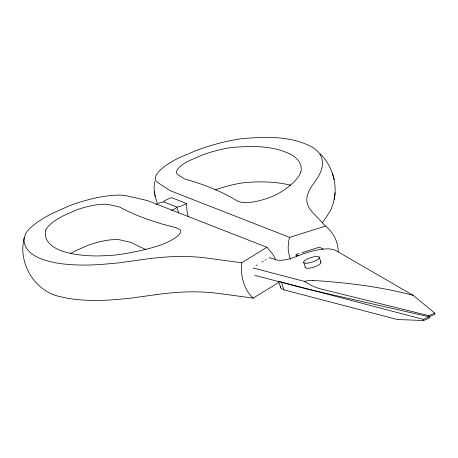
<?xml version="1.0" encoding="UTF-8"?>
<svg xmlns="http://www.w3.org/2000/svg" width="458" height="458" viewBox="0 0 458 458"><rect width="100%" height="100%" fill="white"/><g stroke="black" fill="none" stroke-linecap="round" stroke-linejoin="round"><path stroke-width="0.69" d="M334.621 196.316L334.225 199.511C337.437 183.137 332.061 165.515 320.228 153.751M278.55 281.281L278.424 282.655L253.177 298.118L218.867 293.486A246.564 70.028 -18 0 0 199.419 291.918A165.143 46.905 -18 0 0 156.688 294.563M154.586 181.677C153.424 188.736 154.541 196.076 157.226 202.671M334.661 195.95L335.056 192.726M275.539 259.509A34.384 25.196 -89.4 0 0 272.659 253.967L266.94 247.297L147.522 200.598L125.068 195.451A55.532 15.772 -18 0 0 74.396 203.947L69.049 205.877L51.376 213.88A68.282 19.391 -18 0 0 25.917 233.122C15.223 258.982 33.434 291.986 61.103 296.83A196.322 55.756 -18 0 0 111.002 299.95L129.15 298.387L156.688 294.563M338.262 251.717A36.314 34.797 -11.1 0 0 325.535 226.086L289.605 237.381L288.786 240.627L288.145 247.194A34.384 32.953 -11.1 0 0 290.595 259.291M300.74 172.151L301.295 170.004L301.106 166.998A174.154 49.464 -18 0 0 291.752 154.981C273.724 145.22 252.02 145.976 232.154 147.413A46.092 13.093 -18 0 0 201.755 155.233L187.837 161.319A33.342 9.469 -18 0 0 177.217 174.166L184.236 178.838L189.612 180.395A828.459 235.298 -18 0 1 208.848 187.001L213.314 188.805A828.459 235.298 -18 0 1 233.523 198.72L237.227 200.936L241.887 202.459A27.016 7.671 -18 0 0 278.739 193.368L284.762 189.543A91.589 26.014 -18 0 0 300.74 172.151M156.075 204.342L158.474 203.289A5.525 1.569 -18 0 1 163.14 201.955L163.695 201.715A5.525 1.569 -18 0 1 166.655 199.711L171.464 197.61L186.744 203.587A36.755 33.302 -68.6 0 0 188.295 216.714M24.091 237.736C22.877 252.112 37.848 258.615 49.613 261.466A196.322 55.756 -18 0 0 99.512 264.592L117.66 263.024L145.197 259.199A165.143 46.905 -18 0 1 187.929 256.554A246.564 70.028 -18 0 1 207.377 258.123L241.687 262.755L266.94 247.297M256.022 265.611L257.219 264.884M262.01 261.976L263.207 261.249M265.005 260.161L266.201 259.434M171.395 210.302L173.782 209.254A5.496 1.563 -18 0 0 176.731 207.268L177.275 207.027A5.496 1.563 -18 0 0 181.918 205.699L186.744 203.587M253.119 267.97L304.261 281.349L313.255 286.45L319.289 288.557L428.803 315.682L434.734 313.089L435.1 314.217L423.312 319.375L279.729 281.624M278.556 281.544L281.006 288.322L283.937 289.845L397.407 319.529L423.679 320.503L429.604 317.909L428.803 315.682M299.2 253.56L295.822 254.625L298.169 255.77M301.896 252.701L319.449 247.137L323.136 249.272M304.261 281.349L308.257 280.617L312.848 280.422M312.287 280.388C346.271 282.546 380.163 286.576 413.139 295.341L434.734 313.089M429.169 316.81L306.723 288.924L254.888 275.367M269.195 257.619L276.42 259.881A18.2 5.17 -18 0 0 287.223 259.434A23.272 6.612 -18 0 0 293.647 257.505L294.551 257.184A23.272 6.612 -18 0 0 298.078 255.816A29.839 8.473 -18 0 1 328.615 248.837L333.476 249.467L335.142 250.154L413.139 295.341M290.893 185.272C275.516 181.5 259.365 181.225 243.645 182.776A46.092 13.093 -18 0 0 215.123 189.915M289.605 237.381L170.187 190.683L156.51 181.7A55.532 15.772 -18 0 1 174.2 160.311L178.563 157.993L196.906 150.247A68.282 19.391 -18 0 1 241.939 138.665C265.159 136.742 290.555 135.579 311.709 146.869A196.322 55.756 -18 0 1 322.031 167.296C320.468 174.578 315.82 180.549 311.56 186.458A165.143 46.905 -18 0 0 307.558 204.251A246.564 70.028 -18 0 0 312.43 212.191L325.529 226.097M163.609 201.909L176.817 207.073L178.763 213.056M423.312 319.375L423.679 320.503M319.283 257.133L320.921 262.188M303.734 262.537L305.371 267.592M296.028 255.261L296.435 256.52M281.475 282.271L283.937 289.845M332.411 173.216L333.269 176.364M333.281 176.45L334.14 179.599M154.335 191.392L154.661 193.247M154.884 194.604L155.21 196.471M322.358 222.931A165.143 46.905 -18 0 1 323.056 221.821L330.756 210.239L333.521 202.654A196.322 55.756 -18 0 0 333.916 199.814M280.399 287.229A29.839 8.473 -18 0 1 280.393 285.941M145.93 249.53A828.459 235.298 -18 0 1 135.247 244.549L131.177 242.419L119.509 239.78A33.342 9.469 -18 0 0 89.087 244.881L75.175 250.967A46.092 13.093 -18 0 0 70.572 253.509M253.171 298.124A36.314 26.604 -89.4 0 1 241.681 262.755M320.325 261.747A8.25 2.342 -18 0 1 314.434 266.928A8.25 2.342 -18 0 1 305.309 266.968M45.789 229.95C42.508 243.37 57.158 250.314 68.087 252.776A174.154 49.464 -18 0 0 97.623 255.965L110.052 255.53A91.589 26.014 -18 0 0 151.151 247.967L160.048 245.265A27.016 7.671 -18 0 0 179.948 229.538L176.004 227.7L165.166 224.861A828.459 235.298 -18 0 1 145.381 218.506L140.778 216.766A828.459 235.298 -18 0 1 123.757 209.191L119.693 207.056L108.019 204.423A33.342 9.469 -18 0 0 77.597 209.524L63.685 215.609A46.092 13.093 -18 0 0 46.498 228.594L45.789 229.95M306.917 263.19A8.25 2.342 -18 0 0 319.346 257.757A8.25 2.342 -18 0 0 308.257 258.564A8.25 2.342 -18 0 0 306.917 263.19"/></g></svg>
